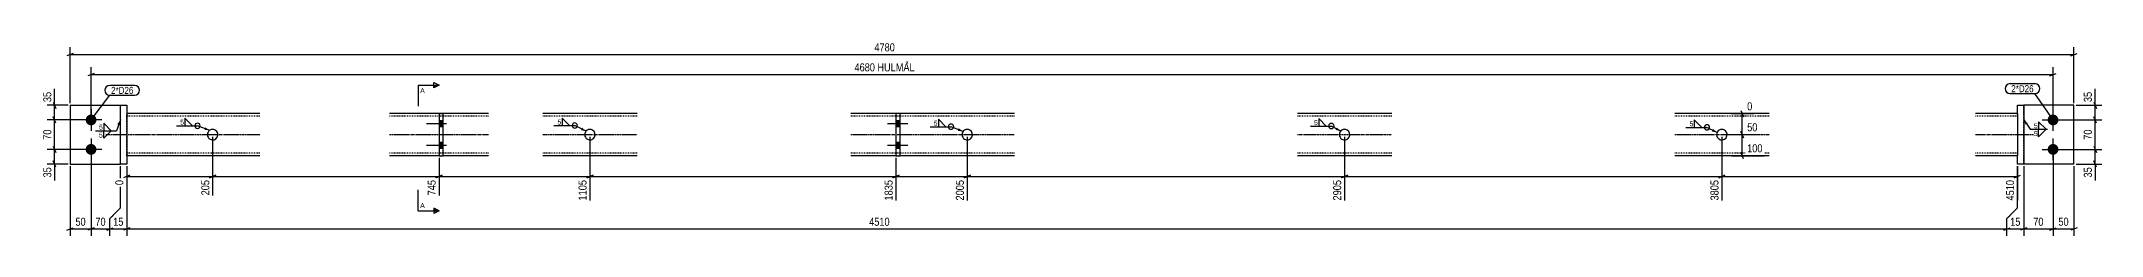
# Model space of a CAD drawing. Header units: millimetres. Extents: x 8 to 22469, y 7 to 475.
# Drawn here: x 8 to 4923, y 12 to 475 of the extents above; entities that cross this region are included whole.
import ezdxf

# ---------------------------------------------------------------- set-up
doc = ezdxf.new("R2010")
doc.units = ezdxf.units.MM
doc.linetypes.add('DXK_LINE_DOT2', pattern=[3.9198, 1.9599, -1.9599])
doc.linetypes.add('DXK_LINE_DOT3', pattern=[5.9187, 2.979, -0.9799, 0.9799, -0.9799])
for name, color, linetype in [('MÅLSÆTNING', 7, 'Continuous'), ('STÅL', 7, 'Continuous'), ('TEKST', 7, 'Continuous')]:
    doc.layers.add(name, color=color, linetype=linetype)
doc.styles.add('Arial', font='ARIAL.TTF', dxfattribs={"height": 0.2})
doc.styles.add('Arial Narrow', font='ARIALN.TTF', dxfattribs={"height": 0.2})

msp = doc.modelspace()

# ---------------------------------------------------------------- hatches: boundary and pattern name
at = {"layer": 'STÅL', "linetype": 'Continuous'}
for points in [[(126.9, 274.5, -1), (126.9, 300.5, -1)], [(4806.9, 300.5, -1), (4806.9, 274.5, -1)], [(966.9, 271.5), (966.9, 285.5), (956.9, 285.5), (956.9, 271.5)], [(2056.9, 271.5), (2056.9, 285.5), (2046.9, 285.5), (2046.9, 271.5)], [(126.9, 204.5, -1), (126.9, 230.5, -1)], [(966.9, 219.5), (966.9, 233.5), (956.9, 233.5), (956.9, 219.5)], [(2056.9, 219.5), (2056.9, 233.5), (2046.9, 233.5), (2046.9, 219.5)], [(4806.9, 230.5, -1), (4806.9, 204.5, -1)]]:
    msp.add_hatch(color=96, dxfattribs=at).paths.add_polyline_path(points)
at = {"layer": 'TEKST', "linetype": 'Continuous'}
for points in [[(189.6, 277.4), (196.9, 288), (195.5, 275.2)], [(399.4, 270), (410, 262.7), (397.2, 264.2)], [(1298.2, 269), (1308, 260.6), (1295.4, 263.4)], [(2196.9, 267.5), (2207.4, 260.1), (2194.6, 261.7)], [(3098.5, 269.4), (3107.9, 260.6), (3095.5, 263.9)], [(3996, 265.8), (4005.7, 257.3), (3993.1, 260.3)]]:
    msp.add_hatch(color=3, dxfattribs=at).paths.add_polyline_path(points)

# ---------------------------------------------------------------- linework, layer by layer
at = {"layer": 'MÅLSÆTNING', "color": 7, "linetype": 'Continuous'}
for p, q in [((84.4, 446), (69.4, 440)), ((76.9, 327.5), (76.9, 460.8)), ((76.9, 443), (4856.9, 443)), ((4849.4, 440), (4864.4, 446)), ((134.4, 398.4), (119.4, 392.4)), ((126.9, 292.5), (126.9, 413.2)), ((126.9, 395.4), (4806.9, 395.4)), ((4799.4, 392.4), (4814.4, 398.4)), ((4806.9, 292.5), (4806.9, 413.2)), ((71.9, 322.5), (22, 322.5)), ((36.8, 330), (42.8, 315)), ((42.8, 280), (36.8, 295)), ((4039.3, 302.5), (4093.1, 302.5)), ((4062.2, 310), (4068.2, 295)), ((4065.2, 252.5), (4065.2, 302.5)), ((4861.9, 322.5), (4923.2, 322.5)), ((4904.2, 330), (4910.2, 315)), ((4910.2, 280), (4904.2, 295)), ((4910.2, 280), (4904.2, 295)), ((4907.2, 287.5), (4907.2, 322.5)), ((121.9, 287.5), (22, 287.5)), ((39.8, 217.5), (39.8, 287.5)), ((416.9, 247.5), (416.9, 108)), ((1316.9, 247.5), (1316.9, 95.8)), ((2216.9, 247.5), (2216.9, 95.8)), ((2216.9, 247.5), (2216.9, 95.8)), ((3116.9, 247.5), (3116.9, 95.8)), ((3116.9, 247.5), (3116.9, 95.8)), ((4016.9, 247.5), (4016.9, 95.8)), ((4021.9, 252.5), (4105.3, 252.5)), ((4021.9, 252.5), (4105.3, 252.5)), ((4068.2, 245), (4062.2, 260)), ((4062.2, 260), (4068.2, 245)), ((4065.2, 202.5), (4065.2, 252.5)), ((4811.9, 287.5), (4923.2, 287.5)), ((4811.9, 287.5), (4923.2, 287.5)), ((4907.2, 217.5), (4907.2, 287.5)), ((121.9, 217.5), (22, 217.5)), ((36.8, 225), (42.8, 210)), ((126.9, 212.5), (126.9, 12)), ((956.9, 197.5), (956.9, 108)), ((956.9, 197.5), (956.9, 108)), ((2046.9, 197.5), (2046.9, 95.8)), ((2046.9, 197.5), (2046.9, 95.8)), ((4039.8, 202.5), (4117.5, 202.5)), ((4068.2, 195), (4062.2, 210)), ((4806.9, 212.5), (4806.9, 12)), ((4811.9, 217.5), (4923.2, 217.5)), ((4811.9, 217.5), (4923.2, 217.5)), ((4904.2, 225), (4910.2, 210)), ((4904.2, 225), (4910.2, 210)), ((4907.2, 182.5), (4907.2, 217.5)), ((71.9, 182.5), (22, 182.5)), ((42.8, 175), (36.8, 190)), ((76.9, 177.5), (76.9, 12)), ((196.9, 78), (196.9, 177.5)), ((219.4, 156), (204.4, 150)), ((211.9, 177.5), (211.9, 12)), ((211.9, 177.5), (211.9, 12)), ((211.9, 177.5), (211.9, 132.4)), ((211.9, 153), (416.9, 153)), ((409.4, 150), (424.4, 156)), ((964.4, 156), (949.4, 150)), ((949.4, 150), (964.4, 156)), ((956.9, 153), (1316.9, 153)), ((1309.4, 150), (1324.4, 156)), ((2054.4, 156), (2039.4, 150)), ((2039.4, 150), (2054.4, 156)), ((2046.9, 153), (2216.9, 153)), ((2224.4, 156), (2209.4, 150)), ((2209.4, 150), (2224.4, 156)), ((2216.9, 153), (3116.9, 153)), ((3124.4, 156), (3109.4, 150)), ((3109.4, 150), (3124.4, 156)), ((3116.9, 153), (4016.9, 153)), ((4009.4, 150), (4024.4, 156)), ((4714.4, 150), (4729.4, 156)), ((4721.9, 78), (4721.9, 177.5)), ((4721.9, 177.5), (4721.9, 95.8)), ((4736.9, 177.5), (4736.9, 12)), ((4861.9, 182.5), (4923.2, 182.5)), ((4910.2, 175), (4904.2, 190)), ((171.9, 53), (196.9, 78)), ((171.9, 12), (171.9, 53)), ((4696.9, 53), (4721.9, 78)), ((4696.9, 12), (4696.9, 53)), ((69.4, 25), (84.4, 31)), ((134.4, 31), (119.4, 25)), ((164.4, 25), (179.4, 31)), ((171.9, 28), (211.9, 28)), ((219.4, 31), (204.4, 25)), ((219.4, 31), (204.4, 25)), ((4689.4, 25), (4704.4, 31)), ((4696.9, 28), (4736.9, 28)), ((4744.4, 31), (4729.4, 25)), ((4799.4, 25), (4814.4, 31)), ((4806.9, 28), (4856.9, 28)), ((4864.4, 31), (4849.4, 25))]:
    msp.add_line(p, q, dxfattribs=at)
at = {"layer": 'STÅL', "color": 2, "linetype": 'Continuous'}
for p, q in [((76.9, 322.5), (196.9, 322.5)), ((76.9, 322.5), (76.9, 182.5)), ((196.9, 182.5), (196.9, 322.5)), ((196.9, 322.5), (211.9, 322.5)), ((211.9, 322.5), (211.9, 300.6)), ((529.4, 302.5), (211.9, 302.5)), ((211.9, 300.6), (211.9, 204.3)), ((956.9, 302.5), (838.9, 302.5)), ((956.9, 302.5), (956.9, 202.5)), ((966.9, 302.5), (956.9, 302.5)), ((1074.9, 302.5), (966.9, 302.5)), ((966.9, 202.5), (966.9, 302.5)), ((1429.4, 302.5), (1204.4, 302.5)), ((2046.9, 302.5), (1938.9, 302.5)), ((2046.9, 302.5), (2046.9, 202.5)), ((2056.9, 302.5), (2046.9, 302.5)), ((2329.4, 302.5), (2056.9, 302.5)), ((2056.9, 202.5), (2056.9, 302.5)), ((3229.4, 302.5), (3004.4, 302.5)), ((4129.4, 302.5), (3904.4, 302.5)), ((4721.9, 302.5), (4621.9, 302.5)), ((4721.9, 300.6), (4721.9, 322.5)), ((4721.9, 322.5), (4736.9, 322.5)), ((4721.9, 300.6), (4721.9, 204.3)), ((4856.9, 322.5), (4736.9, 322.5)), ((4736.9, 322.5), (4736.9, 182.5)), ((4856.9, 182.5), (4856.9, 322.5)), ((211.9, 204.3), (211.9, 182.5)), ((529.4, 202.5), (211.9, 202.5)), ((956.9, 202.5), (838.9, 202.5)), ((956.9, 202.5), (966.9, 202.5)), ((1074.9, 202.5), (966.9, 202.5)), ((1429.4, 202.5), (1204.4, 202.5)), ((2046.9, 202.5), (1938.9, 202.5)), ((2046.9, 202.5), (2056.9, 202.5)), ((2329.4, 202.5), (2056.9, 202.5)), ((3229.4, 202.5), (3004.4, 202.5)), ((4129.4, 202.5), (3904.4, 202.5)), ((4721.9, 202.5), (4621.9, 202.5)), ((4721.9, 182.5), (4721.9, 204.3)), ((76.9, 182.5), (196.9, 182.5)), ((211.9, 182.5), (196.9, 182.5)), ((4736.9, 182.5), (4721.9, 182.5)), ((4856.9, 182.5), (4736.9, 182.5))]:
    msp.add_line(p, q, dxfattribs=at)
at = {"layer": 'STÅL', "color": 96, "linetype": 'Continuous'}
for p, q in [((126.9, 313.5), (126.9, 261.5)), ((4806.9, 261.5), (4806.9, 313.5)), ((152.9, 287.5), (100.9, 287.5)), ((974.9, 278.5), (926.9, 278.5)), ((966.9, 285.5), (956.9, 285.5)), ((966.9, 271.5), (956.9, 271.5)), ((2074.9, 278.5), (2026.9, 278.5)), ((2056.9, 285.5), (2046.9, 285.5)), ((2056.9, 271.5), (2046.9, 271.5)), ((4780.9, 287.5), (4832.9, 287.5)), ((152.9, 217.5), (100.9, 217.5)), ((126.9, 243.5), (126.9, 191.5)), ((974.9, 226.5), (926.9, 226.5)), ((966.9, 233.5), (956.9, 233.5)), ((966.9, 219.5), (956.9, 219.5)), ((2074.9, 226.5), (2026.9, 226.5)), ((2056.9, 233.5), (2046.9, 233.5)), ((2056.9, 219.5), (2046.9, 219.5)), ((4780.9, 217.5), (4832.9, 217.5)), ((4806.9, 191.5), (4806.9, 243.5))]:
    msp.add_line(p, q, dxfattribs=at)
at = {"layer": 'STÅL', "color": 7, "linetype": 'DXK_LINE_DOT2'}
for p, q in [((196.9, 182.5), (196.9, 322.5)), ((211.9, 302.5), (211.9, 301.6)), ((211.9, 300.6), (211.9, 301.6)), ((211.9, 204.3), (211.9, 300.6)), ((529.4, 296.5), (211.9, 296.5)), ((1074.9, 296.5), (838.9, 296.5)), ((956.9, 302.5), (966.9, 302.5)), ((1429.4, 296.5), (1204.4, 296.5)), ((2329.4, 296.5), (1938.9, 296.5)), ((2056.9, 302.5), (2046.9, 302.5)), ((3229.4, 296.5), (3004.4, 296.5)), ((4129.4, 296.5), (3904.4, 296.5)), ((4721.9, 296.5), (4621.9, 296.5)), ((4721.9, 302.5), (4721.9, 300.6)), ((4721.9, 300.6), (4721.9, 204.3)), ((4736.9, 182.5), (4736.9, 322.5)), ((529.4, 208.5), (211.9, 208.5)), ((211.9, 202.5), (211.9, 204.3)), ((1074.9, 208.5), (838.9, 208.5)), ((966.9, 202.5), (956.9, 202.5)), ((1429.4, 208.5), (1204.4, 208.5)), ((2329.4, 208.5), (1938.9, 208.5)), ((2056.9, 202.5), (2046.9, 202.5)), ((3229.4, 208.5), (3004.4, 208.5)), ((4129.4, 208.5), (3904.4, 208.5)), ((4721.9, 208.5), (4621.9, 208.5)), ((4721.9, 203.4), (4721.9, 204.3)), ((4721.9, 203.4), (4721.9, 202.5))]:
    msp.add_line(p, q, dxfattribs=at)
at = {"layer": 'STÅL', "color": 7, "linetype": 'DXK_LINE_DOT3'}
for p, q in [((161.9, 252.5), (529.4, 252.5)), ((416.9, 252.5), (416.9, 252.5)), ((838.9, 252.5), (1074.9, 252.5)), ((1204.4, 252.5), (1429.4, 252.5)), ((1316.9, 252.5), (1316.9, 252.5)), ((1938.9, 252.5), (2329.4, 252.5)), ((2216.9, 252.5), (2216.9, 252.5)), ((3004.4, 252.5), (3229.4, 252.5)), ((3116.9, 252.5), (3116.9, 252.5)), ((3904.4, 252.5), (4129.4, 252.5)), ((4016.9, 252.5), (4016.9, 252.5)), ((4621.9, 252.5), (4771.9, 252.5))]:
    msp.add_line(p, q, dxfattribs=at)
at = {"layer": 'STÅL', "color": 2, "linetype": 'Continuous'}
for centre, start, end in [((416.9, 252.5), 60.3737, 240.3737), ((416.9, 252.5), 240.3737, 60.3737), ((1316.9, 252.5), 60.3737, 240.3737), ((1316.9, 252.5), 240.3737, 60.3737), ((2216.9, 252.5), 60.3737, 240.3737), ((2216.9, 252.5), 240.3737, 60.3737), ((3116.9, 252.5), 60.3737, 240.3737), ((3116.9, 252.5), 240.3737, 60.3737), ((4016.9, 252.5), 30.3737, 210.3737), ((4016.9, 252.5), 210.3737, 30.3737)]:
    msp.add_arc(centre, 12.5, start, end, dxfattribs=at)
at = {"layer": 'TEKST', "color": 3, "linetype": 'Continuous'}
for p, q in [((196.9, 288), (187.3, 261.9)), ((410, 262.7), (380.8, 273.7)), ((1308, 260.6), (1280.8, 274.2)), ((2207.4, 260.1), (2178.3, 271.5)), ((3107.9, 260.6), (3085.5, 273.1)), ((4005.7, 257.3), (3981.3, 269.9))]:
    msp.add_line(p, q, dxfattribs=at)
for centre, start, end in [((380.8, 273.7), 90, 270), ((380.8, 273.7), 270, 90), ((1280.8, 274.2), 90, 270), ((1280.8, 274.2), 270, 90), ((2178.3, 271.5), 90, 270), ((2178.3, 271.5), 270, 90), ((3085.5, 273.1), 90, 270), ((3085.5, 273.1), 270, 90), ((3981.3, 269.9), 90, 270), ((3981.3, 269.9), 270, 90)]:
    msp.add_arc(centre, 6.25, start, end, dxfattribs=at)

# ---------------------------------------------------------------- wipeouts: each hides what was drawn before it
at = {"color": 0}
msp.add_wipeout([(227.9, 349.5), (227.9, 367), (174.6, 367), (174.6, 349.5)], dxfattribs=at).dxf.layer = 'TEKST'
at = {"color": 0, "linetype": 'Continuous'}
msp.add_wipeout([(923, 351.3), (923, 363.8), (911.9, 363.8), (911.9, 351.3)], dxfattribs=at).dxf.layer = 'TEKST'

# ---------------------------------------------------------------- next in the draw order: hatches: boundary and pattern name
at = {"layer": 'TEKST', "linetype": 'Continuous'}
msp.add_hatch(color=30, dxfattribs=at).paths.add_polyline_path([(944.4, 363.8), (944.4, 370.1), (956.9, 370.1)])

# ---------------------------------------------------------------- next in the draw order: linework, layer by layer
at = {"layer": 'TEKST', "color": 7, "linetype": 'Continuous'}
for q in [(906.9, 320.1), (956.9, 370.1)]:
    msp.add_line((906.9, 370.1), q, dxfattribs=at)
at = {"layer": 'TEKST', "color": 30, "linetype": 'Continuous'}
for p, q in [((944.4, 363.8), (944.4, 376.3)), ((944.4, 376.3), (956.9, 370.1)), ((956.9, 370.1), (944.4, 363.8))]:
    msp.add_line(p, q, dxfattribs=at)

# ---------------------------------------------------------------- next in the draw order: texts
at = {"layer": 'TEKST', "color": 3, "linetype": 'Continuous', "style": 'Arial'}
msp.add_text('A', height=11.9, dxfattribs=at).set_placement((911.9, 351.3))

# ---------------------------------------------------------------- next in the draw order: wipeouts: each hides what was drawn before it
at = {"color": 0}
for points, layer in [([(2048.3, 446.8), (2048.3, 474.8), (1991.5, 474.8), (1991.5, 446.8)], 'MÅLSÆTNING'), ([(4903.4, 358.3), (4875.4, 358.3), (4875.4, 326), (4903.4, 326)], 'MÅLSÆTNING'), ([(36, 268.7), (8, 268.7), (8, 236.3), (36, 236.3)], 'MÅLSÆTNING'), ([(4903.4, 268.7), (4875.4, 268.7), (4875.4, 236.3), (4903.4, 236.3)], 'MÅLSÆTNING'), ([(4903.4, 179), (4875.4, 179), (4875.4, 146.6), (4903.4, 146.6)], 'MÅLSÆTNING'), ([(4733.1, 31.7), (4733.1, 59.7), (4700.7, 59.7), (4700.7, 31.7)], 'MÅLSÆTNING'), ([(227.9, 349.5), (227.9, 367), (174.6, 367), (174.6, 349.5)], 'TEKST'), ([(4760.6, 353.5), (4760.6, 371), (4707.3, 371), (4707.3, 353.5)], 'TEKST'), ([(348.1, 275.2), (348.1, 289.7), (338.5, 289.7), (338.5, 275.2)], 'TEKST'), ([(1248.1, 275.7), (1248.1, 290.2), (1238.5, 290.2), (1238.5, 275.7)], 'TEKST'), ([(2145.5, 273), (2145.5, 287.5), (2135.9, 287.5), (2135.9, 273)], 'TEKST'), ([(3052.7, 274.6), (3052.7, 289.1), (3043.1, 289.1), (3043.1, 274.6)], 'TEKST'), ([(3948.6, 271.4), (3948.6, 285.9), (3938.9, 285.9), (3938.9, 271.4)], 'TEKST')]:
    msp.add_wipeout(points, dxfattribs=at).dxf.layer = layer
at = {"color": 0, "linetype": 'Continuous'}
for points in [[(4093.5, 306.5), (4093.5, 334.5), (4073.3, 334.5), (4073.3, 306.5)], [(412.9, 148.5), (384.9, 148.5), (384.9, 104), (412.9, 104)], [(1312.9, 148.5), (1284.9, 148.5), (1284.9, 91.8), (1312.9, 91.8)], [(2212.9, 148.5), (2184.9, 148.5), (2184.9, 91.8), (2212.9, 91.8)], [(3112.9, 148.5), (3084.9, 148.5), (3084.9, 91.8), (3112.9, 91.8)], [(4012.9, 148.5), (3984.9, 148.5), (3984.9, 91.8), (4012.9, 91.8)]]:
    msp.add_wipeout(points, dxfattribs=at).dxf.layer = 'MÅLSÆTNING'

# ---------------------------------------------------------------- next in the draw order: linework, layer by layer
at = {"layer": 'MÅLSÆTNING', "color": 7, "linetype": 'Continuous'}
for p, q in [((4856.9, 327.5), (4856.9, 460.8)), ((4907.2, 322.5), (4907.2, 361.8)), ((4907.2, 322.5), (4907.2, 361.8)), ((42.8, 280), (36.8, 295)), ((39.8, 287.5), (39.8, 322.5)), ((121.9, 287.5), (22, 287.5)), ((416.9, 247.5), (416.9, 108)), ((1316.9, 247.5), (1316.9, 95.8)), ((4016.9, 247.5), (4016.9, 95.8)), ((121.9, 217.5), (22, 217.5)), ((36.8, 225), (42.8, 210)), ((39.8, 182.5), (39.8, 217.5)), ((424.4, 156), (409.4, 150)), ((416.9, 153), (956.9, 153)), ((1324.4, 156), (1309.4, 150)), ((1316.9, 153), (2046.9, 153)), ((4024.4, 156), (4009.4, 150)), ((4016.9, 153), (4721.9, 153)), ((4721.9, 78), (4721.9, 177.5)), ((4736.9, 177.5), (4736.9, 12)), ((4856.9, 177.5), (4856.9, 12)), ((4907.2, 182.5), (4907.2, 143.1)), ((4907.2, 182.5), (4907.2, 143.1)), ((4696.9, 53), (4721.9, 78)), ((4696.9, 12), (4696.9, 53)), ((211.9, 28), (4696.9, 28)), ((4689.4, 25), (4704.4, 31)), ((4744.4, 31), (4729.4, 25))]:
    msp.add_line(p, q, dxfattribs=at)
at = {"layer": 'TEKST', "color": 7, "linetype": 'Continuous'}
for p, q in [((126.9, 287.5), (171.6, 346.5)), ((171.6, 370), (230.9, 370)), ((171.6, 346.5), (230.9, 346.5))]:
    msp.add_line(p, q, dxfattribs=at)
at = {"layer": 'TEKST', "color": 3, "linetype": 'Continuous'}
for p, q in [((330.7, 273.7), (380.8, 273.7)), ((368.5, 273.7), (350.6, 291.5)), ((350.6, 291.5), (350.6, 273.7)), ((350.6, 273.7), (368.5, 273.7)), ((1230.7, 274.2), (1280.8, 274.2)), ((1268.5, 274.2), (1250.6, 292)), ((1250.6, 292), (1250.6, 274.2)), ((1250.6, 274.2), (1268.5, 274.2)), ((2128.1, 271.5), (2178.3, 271.5)), ((2165.9, 271.5), (2148.1, 289.3)), ((2148.1, 289.3), (2148.1, 271.5)), ((2148.1, 271.5), (2165.9, 271.5)), ((3035.3, 273.1), (3085.5, 273.1)), ((3073.1, 273.1), (3055.3, 291)), ((3055.3, 291), (3055.3, 273.1)), ((3055.3, 273.1), (3073.1, 273.1)), ((3931.2, 269.9), (3981.3, 269.9)), ((3969, 269.9), (3951.1, 287.8)), ((3951.1, 287.8), (3951.1, 269.9)), ((3951.1, 269.9), (3969, 269.9))]:
    msp.add_line(p, q, dxfattribs=at)
at = {"layer": 'TEKST', "color": 7, "linetype": 'Continuous'}
for centre, start, end in [((171.6, 358.2), 90, 270), ((230.9, 358.2), 270, 90)]:
    msp.add_arc(centre, 11.7, start, end, dxfattribs=at)

# ---------------------------------------------------------------- next in the draw order: texts
at = {"layer": 'MÅLSÆTNING', "color": 3, "style": 'Arial Narrow'}
for s, p in [('4780', (1995.5, 450.8)), ('15', (4704.7, 35.7))]:
    msp.add_text(s, height=19.09, dxfattribs=at).set_placement(p)
for s, p in [('35', (4899.4, 330)), ('70', (32, 240.3)), ('70', (4899.4, 240.3)), ('35', (4899.4, 150.6))]:
    msp.add_text(s, height=19.09, rotation=90.0002, dxfattribs=at).set_placement(p)
at = {"layer": 'MÅLSÆTNING', "color": 3, "linetype": 'Continuous', "style": 'Arial Narrow'}
msp.add_text('0', height=19.1, dxfattribs=at).set_placement((4077.3, 310.5))
for s, p in [('205', (408.9, 108)), ('1105', (1308.9, 95.8)), ('2005', (2208.9, 95.8)), ('2905', (3108.9, 95.8)), ('3805', (4008.9, 95.8))]:
    msp.add_text(s, height=19.09, rotation=90.0002, dxfattribs=at).set_placement(p)
at = {"layer": 'TEKST', "color": 3, "style": 'Arial Narrow'}
for s, height, p in [('2*D26', 16.7, (174.6, 349.5)), ('5', 11.9, (339.5, 276.2)), ('5', 11.9, (1239.5, 276.7)), ('5', 11.9, (2136.9, 274)), ('5', 11.9, (3044.1, 275.6)), ('5', 11.9, (3939.9, 272.4))]:
    msp.add_text(s, height=height, dxfattribs=at).set_placement(p)

# ---------------------------------------------------------------- next in the draw order: wipeouts: each hides what was drawn before it
at = {"color": 0, "linetype": 'Continuous'}
msp.add_wipeout([(4105.7, 256.5), (4105.7, 284.5), (4073.3, 284.5), (4073.3, 256.5)], dxfattribs=at).dxf.layer = 'MÅLSÆTNING'
at = {"color": 0}
msp.add_wipeout([(4760.6, 353.5), (4760.6, 371), (4707.3, 371), (4707.3, 353.5)], dxfattribs=at).dxf.layer = 'TEKST'

# ---------------------------------------------------------------- next in the draw order: linework, layer by layer
at = {"layer": 'TEKST', "color": 7, "linetype": 'Continuous'}
for p, q in [((4704.3, 374), (4763.6, 374)), ((4704.3, 350.5), (4763.6, 350.5)), ((4806.9, 287.5), (4763.6, 350.5))]:
    msp.add_line(p, q, dxfattribs=at)
for centre, start, end in [((4704.3, 362.2), 90, 270), ((4763.6, 362.2), 270, 90)]:
    msp.add_arc(centre, 11.7, start, end, dxfattribs=at)

# ---------------------------------------------------------------- next in the draw order: texts
at = {"layer": 'MÅLSÆTNING', "color": 3, "linetype": 'Continuous', "style": 'Arial Narrow'}
msp.add_text('50', height=19.09, dxfattribs=at).set_placement((4077.3, 260.5))
at = {"layer": 'TEKST', "color": 3, "style": 'Arial Narrow'}
msp.add_text('2*D26', height=16.7, dxfattribs=at).set_placement((4707.3, 353.5))

# ---------------------------------------------------------------- next in the draw order: wipeouts: each hides what was drawn before it
at = {"color": 0}
for points, layer in [([(2095.8, 399.2), (2095.8, 427.2), (1944, 427.2), (1944, 399.2)], 'MÅLSÆTNING'), ([(36, 358.3), (8, 358.3), (8, 326), (36, 326)], 'MÅLSÆTNING'), ([(36, 179), (8, 179), (8, 146.6), (36, 146.6)], 'MÅLSÆTNING'), ([(208.1, 31.7), (208.1, 59.7), (175.7, 59.7), (175.7, 31.7)], 'MÅLSÆTNING'), ([(2035.8, 31.7), (2035.8, 59.7), (1979, 59.7), (1979, 31.7)], 'MÅLSÆTNING'), ([(4848.1, 31.7), (4848.1, 59.7), (4815.7, 59.7), (4815.7, 31.7)], 'MÅLSÆTNING'), ([(154.5, 263.4), (154.5, 277.9), (144.9, 277.9), (144.9, 263.4)], 'TEKST')]:
    msp.add_wipeout(points, dxfattribs=at).dxf.layer = layer
at = {"color": 0, "linetype": 'Continuous'}
for points in [[(4117.9, 206.5), (4117.9, 234.5), (4073.3, 234.5), (4073.3, 206.5)], [(952.9, 148.5), (924.9, 148.5), (924.9, 104), (952.9, 104)], [(2042.9, 148.5), (2014.9, 148.5), (2014.9, 91.8), (2042.9, 91.8)], [(4717.9, 148.5), (4689.9, 148.5), (4689.9, 91.8), (4717.9, 91.8)]]:
    msp.add_wipeout(points, dxfattribs=at).dxf.layer = 'MÅLSÆTNING'

# ---------------------------------------------------------------- next in the draw order: linework, layer by layer
at = {"layer": 'MÅLSÆTNING', "color": 7, "linetype": 'Continuous'}
for p, q in [((39.8, 322.5), (39.8, 361.8)), ((39.8, 322.5), (39.8, 361.8)), ((4806.9, 212.5), (4806.9, 12)), ((39.8, 182.5), (39.8, 143.1)), ((39.8, 182.5), (39.8, 143.1)), ((196.9, 78), (196.9, 177.5)), ((171.9, 53), (196.9, 78)), ((171.9, 12), (171.9, 53)), ((126.9, 28), (171.9, 28)), ((164.4, 25), (179.4, 31)), ((4736.9, 28), (4806.9, 28)), ((4799.4, 25), (4814.4, 31))]:
    msp.add_line(p, q, dxfattribs=at)
at = {"layer": 'TEKST', "color": 3, "linetype": 'Continuous'}
for p, q in [((174.9, 261.9), (157.1, 279.7)), ((157.1, 279.7), (157.1, 261.9)), ((157.1, 261.9), (174.9, 261.9))]:
    msp.add_line(p, q, dxfattribs=at)

# ---------------------------------------------------------------- next in the draw order: texts
at = {"layer": 'MÅLSÆTNING', "color": 3, "style": 'Arial Narrow'}
for s, height, p in [('4680 HULMÅL', 19.089, (1948, 403.2)), ('15', 19.09, (179.7, 35.7)), ('4510', 19.09, (1983, 35.7)), ('50', 19.09, (4819.7, 35.7))]:
    msp.add_text(s, height=height, dxfattribs=at).set_placement(p)
for p in [(32, 330), (32, 150.6)]:
    msp.add_text('35', height=19.09, rotation=90.0002, dxfattribs=at).set_placement(p)
at = {"layer": 'MÅLSÆTNING', "color": 3, "linetype": 'Continuous', "style": 'Arial Narrow'}
msp.add_text('100', height=19.09, dxfattribs=at).set_placement((4077.3, 210.5))
for s, p in [('745', (948.9, 108)), ('1835', (2038.9, 95.8)), ('4510', (4713.9, 95.8))]:
    msp.add_text(s, height=19.09, rotation=90.0002, dxfattribs=at).set_placement(p)

# ---------------------------------------------------------------- next in the draw order: wipeouts: each hides what was drawn before it
at = {"color": 0}
msp.add_wipeout([(4770, 266.8), (4770, 281.3), (4760.4, 281.3), (4760.4, 266.8)], dxfattribs=at).dxf.layer = 'TEKST'

# ---------------------------------------------------------------- next in the draw order: linework, layer by layer
at = {"layer": 'TEKST', "color": 3, "linetype": 'Continuous'}
for p, q in [((4790.4, 265.3), (4772.6, 283.2)), ((4772.6, 283.2), (4772.6, 265.3)), ((4772.6, 265.3), (4790.4, 265.3))]:
    msp.add_line(p, q, dxfattribs=at)

# ---------------------------------------------------------------- next in the draw order: wipeouts: each hides what was drawn before it
at = {"color": 0, "linetype": 'Continuous'}
for points, layer in [([(207.9, 148.5), (179.9, 148.5), (179.9, 128.4), (207.9, 128.4)], 'MÅLSÆTNING'), ([(154.5, 244.6), (154.5, 259.1), (144.9, 259.1), (144.9, 244.6)], 'TEKST'), ([(923, 77.7), (923, 90.2), (911.9, 90.2), (911.9, 77.7)], 'TEKST')]:
    msp.add_wipeout(points, dxfattribs=at).dxf.layer = layer
at = {"color": 0}
for points in [[(165.6, 31.7), (165.6, 59.7), (133.2, 59.7), (133.2, 31.7)], [(4788.1, 31.7), (4788.1, 59.7), (4755.7, 59.7), (4755.7, 31.7)]]:
    msp.add_wipeout(points, dxfattribs=at).dxf.layer = 'MÅLSÆTNING'

# ---------------------------------------------------------------- next in the draw order: hatches: boundary and pattern name
at = {"layer": 'TEKST', "linetype": 'Continuous'}
msp.add_hatch(color=30, dxfattribs=at).paths.add_polyline_path([(944.4, 71.5), (944.4, 77.7), (956.9, 71.5)])

# ---------------------------------------------------------------- next in the draw order: linework, layer by layer
at = {"layer": 'MÅLSÆTNING', "color": 7, "linetype": 'Continuous'}
for p, q in [((126.9, 212.5), (126.9, 12)), ((76.9, 28), (126.9, 28)), ((134.4, 31), (119.4, 25))]:
    msp.add_line(p, q, dxfattribs=at)
at = {"layer": 'TEKST', "color": 3, "linetype": 'Continuous'}
for p, q in [((137.1, 261.9), (187.3, 261.9)), ((157.1, 261.9), (174.9, 261.9)), ((174.9, 261.9), (157.1, 244)), ((157.1, 244), (157.1, 261.9))]:
    msp.add_line(p, q, dxfattribs=at)
at = {"layer": 'TEKST', "color": 7, "linetype": 'Continuous'}
for q in [(906.9, 121.5), (956.9, 71.5)]:
    msp.add_line((906.9, 71.5), q, dxfattribs=at)
at = {"layer": 'TEKST', "color": 30, "linetype": 'Continuous'}
for p, q in [((956.9, 71.5), (944.4, 77.7)), ((944.4, 77.7), (944.4, 65.2)), ((956.9, 71.5), (944.4, 65.2))]:
    msp.add_line(p, q, dxfattribs=at)

# ---------------------------------------------------------------- next in the draw order: texts
at = {"layer": 'MÅLSÆTNING', "color": 3, "linetype": 'Continuous', "style": 'Arial Narrow'}
msp.add_text('0', height=19.1, rotation=90.0002, dxfattribs=at).set_placement((203.9, 132.4))
at = {"layer": 'MÅLSÆTNING', "color": 3, "style": 'Arial Narrow'}
for p in [(137.2, 35.7), (4759.7, 35.7)]:
    msp.add_text('70', height=19.09, dxfattribs=at).set_placement(p)
at = {"layer": 'TEKST', "color": 3, "style": 'Arial Narrow'}
msp.add_text('5', height=11.9, dxfattribs=at).set_placement((145.9, 264.4))
at = {"layer": 'TEKST', "color": 3, "linetype": 'Continuous'}
for s, style, p in [('5', 'Arial Narrow', (145.9, 245.6)), ('A', 'Arial', (911.9, 77.7))]:
    msp.add_text(s, height=11.9, dxfattribs=dict(at, style=style)).set_placement(p)

# ---------------------------------------------------------------- next in the draw order: wipeouts: each hides what was drawn before it
at = {"color": 0, "linetype": 'Continuous'}
msp.add_wipeout([(4770, 248.1), (4770, 262.6), (4760.4, 262.6), (4760.4, 248.1)], dxfattribs=at).dxf.layer = 'TEKST'

# ---------------------------------------------------------------- next in the draw order: hatches: boundary and pattern name
at = {"layer": 'TEKST', "linetype": 'Continuous'}
msp.add_hatch(color=3, dxfattribs=at).paths.add_polyline_path([(4741.5, 276), (4736.9, 288), (4746.6, 279.5)])

# ---------------------------------------------------------------- next in the draw order: linework, layer by layer
at = {"layer": 'TEKST', "color": 3, "linetype": 'Continuous'}
for p, q in [((4736.9, 288), (4752.7, 265.3)), ((4752.7, 265.3), (4794, 265.3)), ((4772.6, 265.3), (4790.4, 265.3)), ((4790.4, 265.3), (4772.6, 247.5)), ((4772.6, 247.5), (4772.6, 265.3))]:
    msp.add_line(p, q, dxfattribs=at)

# ---------------------------------------------------------------- next in the draw order: texts
at = {"layer": 'TEKST', "color": 3, "style": 'Arial Narrow'}
msp.add_text('5', height=11.9, dxfattribs=at).set_placement((4761.4, 267.8))
at = {"layer": 'TEKST', "color": 3, "linetype": 'Continuous', "style": 'Arial Narrow'}
msp.add_text('5', height=11.9, dxfattribs=at).set_placement((4761.4, 249.1))

# ---------------------------------------------------------------- next in the draw order: wipeouts: each hides what was drawn before it
at = {"color": 0}
msp.add_wipeout([(118.1, 31.7), (118.1, 59.7), (85.7, 59.7), (85.7, 31.7)], dxfattribs=at).dxf.layer = 'MÅLSÆTNING'

# ---------------------------------------------------------------- next in the draw order: texts
at = {"layer": 'MÅLSÆTNING', "color": 3, "style": 'Arial Narrow'}
msp.add_text('50', height=19.09, dxfattribs=at).set_placement((89.7, 35.7))

doc.saveas('drawing.dxf')
